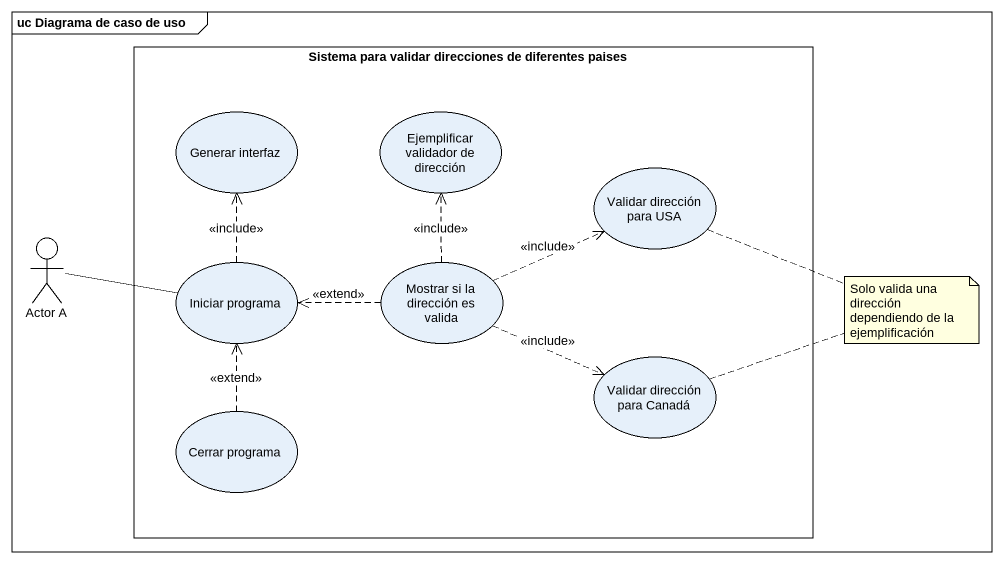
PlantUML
@startuml
mainframe uc Diagrama de caso de uso
rectangle "Sistema para validar direcciones de diferentes paises" as Sistema_para_validar {
  usecase "Generar interfaz" as Generar_interfaz
  usecase "Ejemplificar validador de dirección" as Ejemplificar_validador_de
  usecase "Validar dirección para USA" as Validar_dirección_para_USA
  usecase "Iniciar programa" as Iniciar_programa
  usecase "Mostrar si la dirección es valida" as Mostrar_si_la_dirección_es
  usecase "Validar dirección para Canadá" as Validar_dirección_para
  usecase "Cerrar programa" as Cerrar_programa
}
actor "Actor A" as Actor_A
Actor_A -right- Iniciar_programa
Iniciar_programa .up.> Generar_interfaz : <<include>>
Mostrar_si_la_dirección_es .up.> Ejemplificar_validador_de : <<include>>
Mostrar_si_la_dirección_es .right.> Validar_dirección_para_USA : <<include>>
Mostrar_si_la_dirección_es .left.> Iniciar_programa : <<extend>>
Mostrar_si_la_dirección_es .right.> Validar_dirección_para : <<include>>
Cerrar_programa .up.> Iniciar_programa : <<extend>>
note as N1
  Solo valida una dirección dependiendo de la ejemplificación
end note
N1 .. Validar_dirección_para_USA
N1 .. Validar_dirección_para
@enduml
